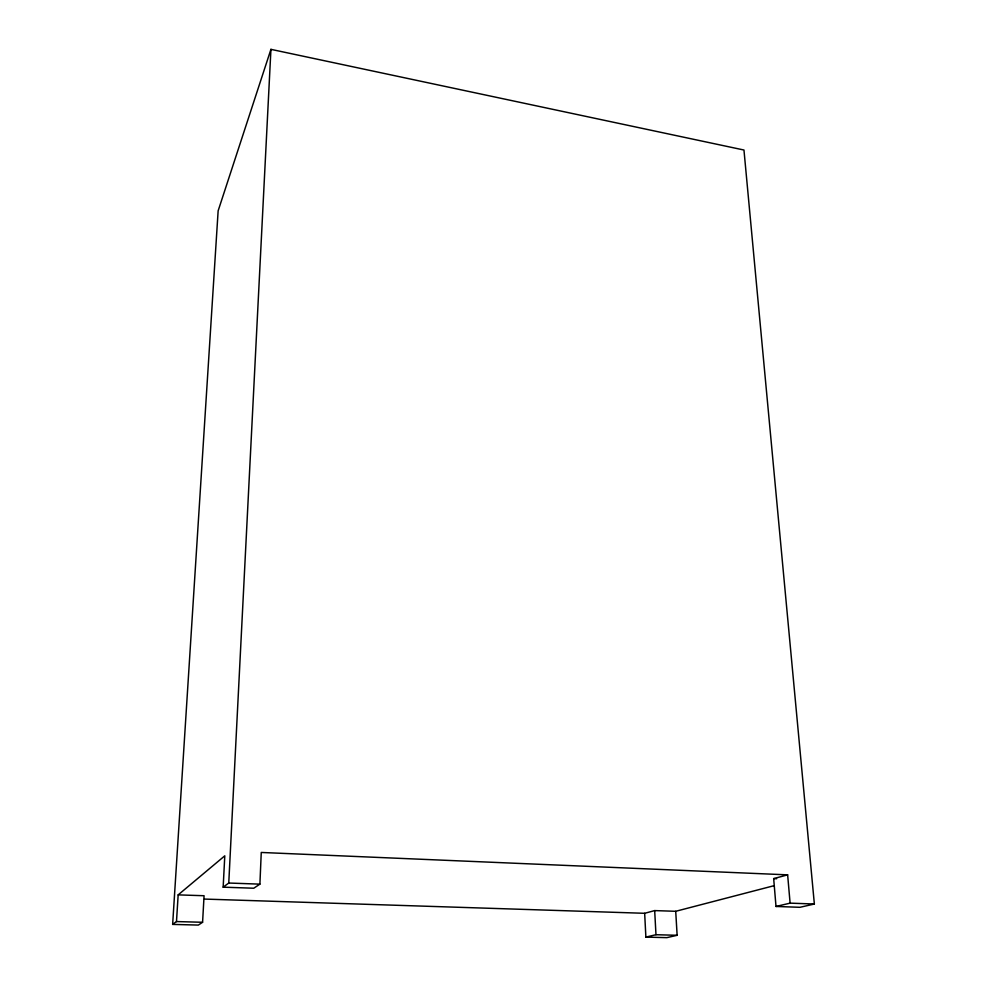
<?xml version="1.0" encoding="UTF-8"?>
<svg xmlns="http://www.w3.org/2000/svg" width="987" height="987" viewBox="0 0 987 987"><rect width="100%" height="100%" fill="white"/><g stroke="black" fill="none" stroke-linecap="round" stroke-linejoin="round"><path stroke-width="1.48" d="M776.004 906.461L799.939 907.3L814.361 904.018L743.964 150.024L270.931 49.35L218.139 210.836L172.639 924.4L176.488 921.562L178.166 894.876L224.789 855.828L223.161 887.165L253.758 888.226L259.902 884.142L261.259 852.46L787.638 874.852L790.106 903.142L776.004 906.461L773.672 878.603L787.638 874.852M223.161 887.165L228.762 883.032L270.931 49.35M172.639 924.4L198.35 925.078L202.582 922.277L204.075 895.727L178.166 894.876M204.469 899.071L644.659 913.296L654.677 910.594L675.713 911.297L773.697 885.783M644.659 913.296L645.88 937.095L655.973 934.714L677.131 935.294L675.713 911.297M677.131 935.294L666.805 937.65L645.88 937.095M176.488 921.562L202.582 922.277M228.762 883.032L259.902 884.142M790.106 903.142L814.361 904.018M773.672 878.603L776.646 878.726M654.677 910.594L655.973 934.714"/></g></svg>
